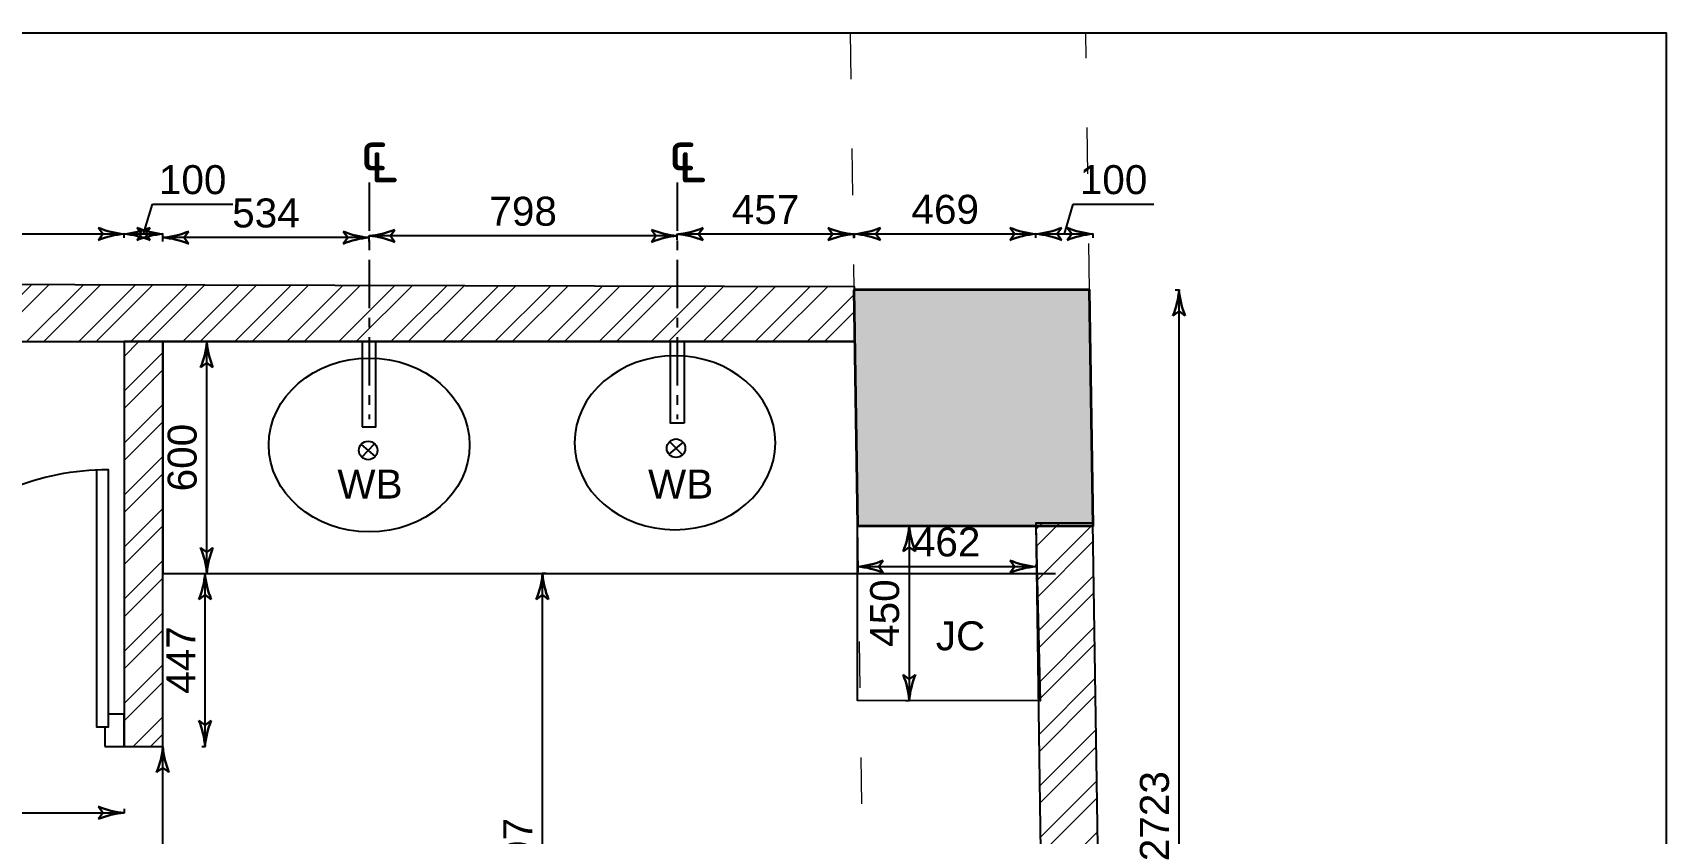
# Model space of a CAD drawing. Header units: millimetres. Extents: x 68727 to 319899, y -4876 to 265722.
# Drawn here: x 191047 to 195276, y 29303 to 31375 of the extents above; entities that cross this region are included whole.
import ezdxf

# ---------------------------------------------------------------- set-up
doc = ezdxf.new("R2010")
doc.units = ezdxf.units.MM
for name, pattern in [('ACAD_ISO03W100', [30, 12, -18]), ('CENTER', [2, 1.25, -0.25, 0.25, -0.25]), ('HIDDEN', [9.525, 6.35, -3.175])]:
    doc.linetypes.add(name, pattern=pattern)
for name, color, linetype in [('CLINE', 5, 'CENTER'), ('Dimensions', 172, 'Continuous'), ('Door', 23, 'Continuous'), ('FURNITURE', 24, 'Continuous'), ('POLY', 6, 'Continuous'), ('TEXT', 2, 'Continuous'), ('TEXTS', 1, 'Continuous'), ('washroom walls', 5, 'Continuous')]:
    doc.layers.add(name, color=color, linetype=linetype)
for name, color, linetype, lineweight in [('HACH', 252, 'Continuous', 13), ('LS_DR_Plan Beam', 9, 'HIDDEN', 0), ('LS_DR_Wall', 7, 'Continuous', 35), ('wall', 5, 'Continuous', 30)]:
    doc.layers.add(name, color=color, linetype=linetype, lineweight=lineweight)
doc.styles.get("Standard").update_dxf_attribs({"font": 'arial.ttf'})
doc.dimstyles.new('SC-25', dxfattribs={"dimtxt": 75, "dimasz": 0.4, "dimexe": 1, "dimexo": 100, "dimgap": 25, "dimtad": 1, "dimdec": 0, "dimzin": 0, "dimdsep": 46, "dimtxsty": 'Standard', "dimblk1": 'A1', "dimblk2": 'A1', "dimsah": 1, "dimcen": 0.09, "dimdle": 3, "dimclrd": 1, "dimclre": 1, "dimclrt": 1, "dimadec": 0, "dimazin": 0, "dimtfac": 1, "dimtdec": 0, "dimtofl": 0, "dimtmove": 0, "dimatfit": 2, "dimldrblk": 'A1', "dimfxl": 10, "dimfxlon": 1, "dimtolj": 1, "dimtzin": 0, "dimarcsym": 0})
pattern_1 = [(45, (-34964.45, -41319.25), (-67.35192, 67.35192), []), (45, (-34919.55, -41319.25), (-67.35192, 67.35192), [])]

# ---------------------------------------------------------------- blocks, each defined once
blk = doc.blocks.new('D900')
for points in [[(0, 840), (0, 900), (100, 900), (100, 850), (60, 850), (60, 840)], [(0, 60), (0, 0), (100, 0), (100, 50), (60, 50), (60, 60)]]:
    blk.add_lwpolyline(points, close=True)
blk.add_lwpolyline([(60, 850, -0.414214), (860, 50), (60, 50), (60, 85), (859.2, 85)], format="xyb")
blk = doc.blocks.new('A1')
at = {"layer": 'wall', "color": 1}
for p, q in [((-138, 0), (-167, 40)), ((-167, -40), (-138, 0))]:
    blk.add_line(p, q, dxfattribs=at)
for centre, start, end in [((53, 586), 248, 264.8035), ((53, -586), 95.1965, 112)]:
    blk.add_arc(centre, 589, start, end, dxfattribs=at)
blk = doc.blocks.new('*D377')
at = {"color": 1, "lineweight": -2, "transparency": 16777216}
for p, q in [((191384.1, 29528.2), (191385.1, 29528.2)), ((191384.1, 28478.6), (191384.1, 29527.8)), ((191374.1, 28478.2), (191385.1, 28478.2))]:
    blk.add_line(p, q, dxfattribs=at)
at = {"layer": 'Defpoints', "color": 0, "transparency": 16777216}
for p in [(191284.1, 29528.2), (191384.1, 29528.2), (191147, 28478.2)]:
    blk.add_point(p, dxfattribs=at)
at = {"color": 1, "lineweight": -2, "transparency": 16777216, "xscale": 0.4, "yscale": 0.4, "zscale": 0.4}
for p, rotation in [((191384.1, 29528.2), 90), ((191384.1, 28478.2), 270)]:
    blk.add_blockref('A1', p, dxfattribs=dict(at, rotation=rotation))
at = {"color": 1, "transparency": 16777216, "insert": (191320.8, 29003.2), "char_height": 75, "attachment_point": 5, "rotation": 90}
blk.add_mtext('\\A1;1050', dxfattribs=at)
blk = doc.blocks.new('*D386')
at = {"color": 1, "lineweight": -2, "transparency": 16777216}
for p, q in [((191487.9, 30575.6), (191498.9, 30575.6)), ((191497.9, 29976), (191497.9, 30575.2)), ((191487.9, 29975.6), (191498.9, 29975.6))]:
    blk.add_line(p, q, dxfattribs=at)
at = {"layer": 'Defpoints', "color": 0, "transparency": 16777216}
for p in [(191384.1, 30575.6), (191497.9, 30575.6), (191384.1, 29975.6)]:
    blk.add_point(p, dxfattribs=at)
at = {"color": 1, "lineweight": -2, "transparency": 16777216, "xscale": 0.4, "yscale": 0.4, "zscale": 0.4}
for p, rotation in [((191497.9, 30575.6), 90), ((191497.9, 29975.6), 270)]:
    blk.add_blockref('A1', p, dxfattribs=dict(at, rotation=rotation))
at = {"color": 1, "transparency": 16777216, "insert": (191434.6, 30275.6), "char_height": 75, "attachment_point": 5, "rotation": 90}
blk.add_mtext('\\A1;600', dxfattribs=at)
blk = doc.blocks.new('*D387')
at = {"color": 1, "lineweight": -2, "transparency": 16777216}
for p, q in [((189812.6, 30844.2), (189812.6, 30855.2)), ((189813, 30854.2), (191283.7, 30854.2)), ((191284.1, 30844.2), (191284.1, 30855.2))]:
    blk.add_line(p, q, dxfattribs=at)
at = {"layer": 'Defpoints', "color": 0, "transparency": 16777216}
for p in [(191284.1, 30854.2), (189812.6, 30575.6), (191284.1, 30575.6)]:
    blk.add_point(p, dxfattribs=at)
at = {"color": 1, "lineweight": -2, "transparency": 16777216, "xscale": 0.4, "yscale": 0.4, "zscale": 0.4, "rotation": 180}
blk.add_blockref('A1', (189812.6, 30854.2), dxfattribs=at)
at = {"color": 1, "lineweight": -2, "transparency": 16777216, "xscale": 0.4, "yscale": 0.4, "zscale": 0.4}
blk.add_blockref('A1', (191284.1, 30854.2), dxfattribs=at)
at = {"color": 1, "transparency": 16777216, "insert": (190548.4, 30916.8), "char_height": 75, "attachment_point": 5}
blk.add_mtext('\\A1;1472', dxfattribs=at)
blk = doc.blocks.new('*D388')
at = {"color": 1, "lineweight": -2, "transparency": 16777216}
for p, q in [((191334.1, 30854.2), (191357.2, 30931)), ((191357.2, 30931), (191565.5, 30931)), ((191284.1, 30844.2), (191284.1, 30855.2)), ((191284.5, 30854.2), (191383.7, 30854.2)), ((191384.1, 30844.2), (191384.1, 30855.2))]:
    blk.add_line(p, q, dxfattribs=at)
at = {"layer": 'Defpoints', "color": 0, "transparency": 16777216}
for p in [(191384.1, 30854.2), (191284.1, 30575.6), (191384.1, 30575.6)]:
    blk.add_point(p, dxfattribs=at)
at = {"color": 1, "lineweight": -2, "transparency": 16777216, "xscale": 0.4, "yscale": 0.4, "zscale": 0.4, "rotation": 180}
blk.add_blockref('A1', (191284.1, 30854.2), dxfattribs=at)
at = {"color": 1, "lineweight": -2, "transparency": 16777216, "xscale": 0.4, "yscale": 0.4, "zscale": 0.4}
blk.add_blockref('A1', (191384.1, 30854.2), dxfattribs=at)
at = {"color": 1, "transparency": 16777216, "insert": (191461.3, 30994.2), "char_height": 75, "attachment_point": 5}
blk.add_mtext('\\A1;100', dxfattribs=at)
blk = doc.blocks.new('*D389')
at = {"color": 1, "lineweight": -2, "transparency": 16777216}
for p, q in [((193175, 30844.2), (193175, 30855.2)), ((193175.4, 30854.2), (193643.6, 30854.2)), ((193644, 30844.2), (193644, 30855.2))]:
    blk.add_line(p, q, dxfattribs=at)
at = {"layer": 'Defpoints', "color": 0, "transparency": 16777216}
for p in [(193644, 30854.2), (193175, 30575.6), (193644, 30099.4)]:
    blk.add_point(p, dxfattribs=at)
at = {"color": 1, "lineweight": -2, "transparency": 16777216, "xscale": 0.4, "yscale": 0.4, "zscale": 0.4, "rotation": 180}
blk.add_blockref('A1', (193175, 30854.2), dxfattribs=at)
at = {"color": 1, "lineweight": -2, "transparency": 16777216, "xscale": 0.4, "yscale": 0.4, "zscale": 0.4}
blk.add_blockref('A1', (193644, 30854.2), dxfattribs=at)
at = {"color": 1, "transparency": 16777216, "insert": (193409.5, 30917.5), "char_height": 75, "attachment_point": 5}
blk.add_mtext('\\A1;469', dxfattribs=at)
blk = doc.blocks.new('*D390')
at = {"color": 1, "lineweight": -2, "transparency": 16777216}
for p, q in [((193718.1, 30854.2), (193741.1, 30931)), ((193741.1, 30931), (193949.5, 30931)), ((193644, 30844.2), (193644, 30855.2)), ((193644.4, 30854.2), (193791.7, 30854.2)), ((193792.1, 30844.2), (193792.1, 30855.2))]:
    blk.add_line(p, q, dxfattribs=at)
at = {"layer": 'Defpoints', "color": 0, "transparency": 16777216}
for p in [(193792.1, 30854.2), (193644, 30099.4), (193792.1, 30099.4)]:
    blk.add_point(p, dxfattribs=at)
at = {"color": 1, "lineweight": -2, "transparency": 16777216, "xscale": 0.4, "yscale": 0.4, "zscale": 0.4, "rotation": 180}
blk.add_blockref('A1', (193644, 30854.2), dxfattribs=at)
at = {"color": 1, "lineweight": -2, "transparency": 16777216, "xscale": 0.4, "yscale": 0.4, "zscale": 0.4}
blk.add_blockref('A1', (193792.1, 30854.2), dxfattribs=at)
at = {"color": 1, "transparency": 16777216, "insert": (193845.3, 30994.2), "char_height": 75, "attachment_point": 5}
blk.add_mtext('\\A1;100', dxfattribs=at)
blk = doc.blocks.new('*D394')
at = {"color": 1, "lineweight": -2, "transparency": 16777216}
for p, q in [((192376.8, 29975.6), (192365.8, 29975.6)), ((192366.8, 28478.6), (192366.8, 29975.2)), ((192376.8, 28478.2), (192365.8, 28478.2))]:
    blk.add_line(p, q, dxfattribs=at)
at = {"layer": 'Defpoints', "color": 0, "transparency": 16777216}
for p in [(192366.8, 29975.6), (192873.7, 29975.6), (192873.7, 28478.2)]:
    blk.add_point(p, dxfattribs=at)
at = {"color": 1, "lineweight": -2, "transparency": 16777216, "xscale": 0.4, "yscale": 0.4, "zscale": 0.4}
for p, rotation in [((192366.8, 29975.6), 90), ((192366.8, 28478.2), 270)]:
    blk.add_blockref('A1', p, dxfattribs=dict(at, rotation=rotation))
at = {"color": 1, "transparency": 16777216, "insert": (192303.6, 29226.9), "char_height": 75, "attachment_point": 5, "rotation": 90}
blk.add_mtext('\\A1;1497', dxfattribs=at)
blk = doc.blocks.new('*D408')
at = {"layer": 'Defpoints', "color": 0, "transparency": 16777216}
for p in [(190534.1, 29569.8), (191284.1, 29569.8), (191284.1, 29356.6)]:
    blk.add_point(p, dxfattribs=at)
at = {"layer": 'Dimensions', "color": 1, "lineweight": -2, "transparency": 16777216}
for p, q in [((190534.1, 29366.6), (190534.1, 29355.6)), ((190534.5, 29356.6), (191283.7, 29356.6)), ((191284.1, 29366.6), (191284.1, 29355.6))]:
    blk.add_line(p, q, dxfattribs=at)
at = {"layer": 'Dimensions', "color": 1, "lineweight": -2, "transparency": 16777216, "xscale": 0.4, "yscale": 0.4, "zscale": 0.4, "rotation": 180}
blk.add_blockref('A1', (190534.1, 29356.6), dxfattribs=at)
at = {"layer": 'Dimensions', "color": 1, "lineweight": -2, "transparency": 16777216, "xscale": 0.4, "yscale": 0.4, "zscale": 0.4}
blk.add_blockref('A1', (191284.1, 29356.6), dxfattribs=at)
at = {"layer": 'Dimensions', "color": 1, "transparency": 16777216, "insert": (190909.1, 29419.9), "char_height": 75, "attachment_point": 5}
blk.add_mtext('\\A1;750', dxfattribs=at)
blk = doc.blocks.new('*D568')
at = {"layer": 'Defpoints', "color": 0, "transparency": 16777216}
for p in [(193182.1, 30099.4), (193644.1, 30098.7), (193644.1, 29993.5)]:
    blk.add_point(p, dxfattribs=at)
at = {"layer": 'Dimensions', "color": 1, "lineweight": -2, "transparency": 16777216}
for p, q in [((193182.1, 29999.4), (193182.1, 29992.5)), ((193182.5, 29993.5), (193643.7, 29993.5)), ((193644.1, 29998.7), (193644.1, 29992.5))]:
    blk.add_line(p, q, dxfattribs=at)
at = {"layer": 'Dimensions', "color": 1, "lineweight": -2, "transparency": 16777216, "xscale": 0.4, "yscale": 0.4, "zscale": 0.4, "rotation": 180}
blk.add_blockref('A1', (193182.1, 29993.5), dxfattribs=at)
at = {"layer": 'Dimensions', "color": 1, "lineweight": -2, "transparency": 16777216, "xscale": 0.4, "yscale": 0.4, "zscale": 0.4}
blk.add_blockref('A1', (193644.1, 29993.5), dxfattribs=at)
at = {"layer": 'Dimensions', "color": 1, "transparency": 16777216, "insert": (193413.1, 30056.8), "char_height": 75, "attachment_point": 5}
blk.add_mtext('\\A1;462', dxfattribs=at)
blk = doc.blocks.new('*D571')
at = {"layer": 'Defpoints', "color": 0, "transparency": 16777216}
for p in [(193783.1, 30709.4), (194014.8, 30709.4), (193824, 27986.1)]:
    blk.add_point(p, dxfattribs=at)
at = {"layer": 'Dimensions', "color": 1, "lineweight": -2, "transparency": 16777216}
for p, q in [((194004.8, 30709.4), (194015.8, 30709.4)), ((194014.8, 27986.5), (194014.8, 30709)), ((194004.8, 27986.1), (194015.8, 27986.1))]:
    blk.add_line(p, q, dxfattribs=at)
at = {"layer": 'Dimensions', "color": 1, "lineweight": -2, "transparency": 16777216, "xscale": 0.4, "yscale": 0.4, "zscale": 0.4}
for p, rotation in [((194014.8, 30709.4), 90), ((194014.8, 27986.1), 270)]:
    blk.add_blockref('A1', p, dxfattribs=dict(at, rotation=rotation))
at = {"layer": 'Dimensions', "color": 1, "transparency": 16777216, "insert": (193951.5, 29347.8), "char_height": 75, "attachment_point": 5, "rotation": 90}
blk.add_mtext('\\A1;2723', dxfattribs=at)
blk = doc.blocks.new('*D572')
at = {"layer": 'Defpoints', "color": 0, "transparency": 16777216}
for p in [(192715.9, 30853.7), (192715.9, 30718.7), (193173, 30709.4)]:
    blk.add_point(p, dxfattribs=at)
at = {"layer": 'Dimensions', "color": 1, "lineweight": -2, "transparency": 16777216}
for p, q in [((192715.9, 30843.7), (192715.9, 30854.7)), ((193172.6, 30853.7), (192716.3, 30853.7)), ((193173, 30843.7), (193173, 30854.7))]:
    blk.add_line(p, q, dxfattribs=at)
at = {"layer": 'Dimensions', "color": 1, "lineweight": -2, "transparency": 16777216, "xscale": 0.4, "yscale": 0.4, "zscale": 0.4, "rotation": 180}
blk.add_blockref('A1', (192715.9, 30853.7), dxfattribs=at)
at = {"layer": 'Dimensions', "color": 1, "lineweight": -2, "transparency": 16777216, "xscale": 0.4, "yscale": 0.4, "zscale": 0.4}
blk.add_blockref('A1', (193173, 30853.7), dxfattribs=at)
at = {"layer": 'Dimensions', "color": 1, "transparency": 16777216, "insert": (192944.5, 30916.8), "char_height": 75, "attachment_point": 5}
blk.add_mtext('\\A1;457', dxfattribs=at)
blk = doc.blocks.new('*D573')
at = {"layer": 'Defpoints', "color": 0, "transparency": 16777216}
for p in [(191917.9, 30849.2), (191917.9, 30718.7), (192715.9, 30718.7)]:
    blk.add_point(p, dxfattribs=at)
at = {"layer": 'Dimensions', "color": 1, "lineweight": -2, "transparency": 16777216}
for p, q in [((191917.9, 30839.2), (191917.9, 30850.2)), ((192715.5, 30849.2), (191918.3, 30849.2)), ((192715.9, 30839.2), (192715.9, 30850.2))]:
    blk.add_line(p, q, dxfattribs=at)
at = {"layer": 'Dimensions', "color": 1, "lineweight": -2, "transparency": 16777216, "xscale": 0.4, "yscale": 0.4, "zscale": 0.4, "rotation": 180}
blk.add_blockref('A1', (191917.9, 30849.2), dxfattribs=at)
at = {"layer": 'Dimensions', "color": 1, "lineweight": -2, "transparency": 16777216, "xscale": 0.4, "yscale": 0.4, "zscale": 0.4}
blk.add_blockref('A1', (192715.9, 30849.2), dxfattribs=at)
at = {"layer": 'Dimensions', "color": 1, "transparency": 16777216, "insert": (192316.9, 30912.5), "char_height": 75, "attachment_point": 5}
blk.add_mtext('\\A1;798', dxfattribs=at)
blk = doc.blocks.new('*D574')
at = {"layer": 'Defpoints', "color": 0, "transparency": 16777216}
for p in [(191384.1, 30844.7), (191917.9, 30720.6), (191384.1, 30575.6)]:
    blk.add_point(p, dxfattribs=at)
at = {"layer": 'Dimensions', "color": 1, "lineweight": -2, "transparency": 16777216}
for p, q in [((191384.1, 30834.7), (191384.1, 30845.7)), ((191917.5, 30844.7), (191384.5, 30844.7)), ((191917.9, 30834.7), (191917.9, 30845.7))]:
    blk.add_line(p, q, dxfattribs=at)
at = {"layer": 'Dimensions', "color": 1, "lineweight": -2, "transparency": 16777216, "xscale": 0.4, "yscale": 0.4, "zscale": 0.4, "rotation": 180}
blk.add_blockref('A1', (191384.1, 30844.7), dxfattribs=at)
at = {"layer": 'Dimensions', "color": 1, "lineweight": -2, "transparency": 16777216, "xscale": 0.4, "yscale": 0.4, "zscale": 0.4}
blk.add_blockref('A1', (191917.9, 30844.7), dxfattribs=at)
at = {"layer": 'Dimensions', "color": 1, "transparency": 16777216, "insert": (191651, 30908), "char_height": 75, "attachment_point": 5}
blk.add_mtext('\\A1;534', dxfattribs=at)
blk = doc.blocks.new('*D575')
at = {"layer": 'Defpoints', "color": 0, "transparency": 16777216}
for p in [(191385.1, 29975.6), (191493.4, 29975.6), (191385.1, 29528.2)]:
    blk.add_point(p, dxfattribs=at)
at = {"layer": 'Dimensions', "color": 1, "lineweight": -2, "transparency": 16777216}
for p, q in [((191485.1, 29975.6), (191494.4, 29975.6)), ((191493.4, 29528.6), (191493.4, 29975.2)), ((191485.1, 29528.2), (191494.4, 29528.2))]:
    blk.add_line(p, q, dxfattribs=at)
at = {"layer": 'Dimensions', "color": 1, "lineweight": -2, "transparency": 16777216, "xscale": 0.4, "yscale": 0.4, "zscale": 0.4}
for p, rotation in [((191493.4, 29975.6), 90), ((191493.4, 29528.2), 270)]:
    blk.add_blockref('A1', p, dxfattribs=dict(at, rotation=rotation))
at = {"layer": 'Dimensions', "color": 1, "transparency": 16777216, "insert": (191430.9, 29751.9), "char_height": 75, "attachment_point": 5, "rotation": 90}
blk.add_mtext('\\A1;447', dxfattribs=at)
blk = doc.blocks.new('*D830')
at = {"layer": 'Defpoints', "color": 0, "transparency": 16777216}
for p in [(193182.1, 30099.4), (193182.1, 29646.9), (193316.4, 29646.9)]:
    blk.add_point(p, dxfattribs=at)
at = {"layer": 'POLY', "color": 1, "lineweight": -2, "transparency": 16777216}
for p, q in [((193306.4, 30099.4), (193317.4, 30099.4)), ((193316.4, 30099), (193316.4, 29647.3)), ((193306.4, 29646.9), (193317.4, 29646.9))]:
    blk.add_line(p, q, dxfattribs=at)
at = {"layer": 'POLY', "color": 1, "lineweight": -2, "transparency": 16777216, "xscale": 0.4, "yscale": 0.4, "zscale": 0.4}
for p, rotation in [((193316.4, 30099.4), 90), ((193316.4, 29646.9), 270)]:
    blk.add_blockref('A1', p, dxfattribs=dict(at, rotation=rotation))
at = {"layer": 'POLY', "color": 1, "transparency": 16777216, "insert": (193253.1, 29873.2), "char_height": 75, "attachment_point": 5, "rotation": 90}
blk.add_mtext('\\A1;450', dxfattribs=at)

msp = doc.modelspace()

# ---------------------------------------------------------------- hatches: boundary and pattern name
at = {"layer": 'HACH'}
h = msp.add_hatch(dxfattribs=at)
h.set_pattern_fill('ANSI32', color=256, scale=10)
h.set_pattern_definition(pattern_1)
h.paths.add_polyline_path([(193173, 30709.4), (193172.9, 30717.6), (192715.9, 30718.7), (192715.9, 30575.6), (193175, 30575.6)])
h.paths.add_polyline_path([(192715.9, 30718.7), (191917.9, 30720.6), (191917.9, 30575.6), (192715.9, 30575.6)])
h.paths.add_polyline_path([(191917.9, 30720.6), (189810.4, 30725.6), (189812.6, 30575.6), (191917.9, 30575.6)])
h = msp.add_hatch(color=256, dxfattribs=at)
h.dxf.hatch_style = 1
h.paths.add_polyline_path([(193792.1, 30099.4), (193783.1, 30709.4), (193173, 30709.4), (193182.1, 30099.4)])
h = msp.add_hatch(dxfattribs=at)
h.set_pattern_fill('ANSI32', color=256, scale=10)
h.paths.add_polyline_path([(191384.1, 30575.6), (191284.1, 30575.6), (191284.1, 29528.2), (191384.1, 29528.2)])
h.paths.add_polyline_path([(190534.1, 29625.6), (189656.7, 29625.6), (189658.2, 29528.2), (190534.1, 29528.2)])
h.paths.add_polyline_path([(189680.4, 27928.2), (191047, 27928.2), (191047, 27828.2), (189680.4, 27828.2)])
h.paths.add_polyline_path([(189709, 26202.9), (191147, 26202.9), (191147, 26102.9), (189709, 26102.9)])
edge = h.paths.add_edge_path()
edge.add_line((191047, 25402.9), (191047, 24777.9))
edge.add_line((191047, 24777.9), (191147, 24777.9))
edge.add_line((191147, 24777.9), (191147, 25402.9))
h = msp.add_hatch(dxfattribs=at)
h.set_pattern_fill('ANSI32', color=256, scale=10)
h.set_pattern_definition(pattern_1)
h.paths.add_polyline_path([(193792, 30106.1), (193643.9, 30106.1), (193674, 27986.1), (193824, 27986.1)])
h.paths.add_polyline_path([(193722.7, 26986.2), (193864.1, 26986.2), (193864.1, 25254.1), (193722.7, 25254.1)])

# ---------------------------------------------------------------- linework, layer by layer
msp.add_lwpolyline([(187785.9, 31374.9), (195276.2, 31374.9), (195276.2, 23301), (187785.9, 23301)], close=True)
at = {"layer": 'CLINE', "ltscale": 100}
for p, q in [((191917.9, 30987.3), (191917.9, 30375.3)), ((192715.9, 30987.3), (192715.9, 30375.3))]:
    msp.add_line(p, q, dxfattribs=at)
at = {"layer": 'FURNITURE'}
msp.add_lwpolyline([(193182.1, 30099.4), (193644.1, 30098.7), (193655.4, 29646.2), (193182.1, 29646.9)], close=True, dxfattribs=at)
at = {"layer": 'LS_DR_Plan Beam', "linetype": 'ACAD_ISO03W100', "ltscale": 10, "transparency": 33554508}
for p, q in [((193163.1, 31374.9), (193173, 30709.4)), ((193783.1, 30709.4), (193773.2, 31374.9)), ((193182.1, 30099.4), (193254.1, 25247.4)), ((193864.2, 25247.4), (193792.1, 30099.4))]:
    msp.add_line(p, q, dxfattribs=at)
at = {"layer": 'LS_DR_Wall', "ltscale": 0.25}
msp.add_lwpolyline([(193173, 30709.4), (193182.1, 30099.4), (193792.1, 30099.4), (193783.1, 30709.4), (193173, 30709.4)], dxfattribs=at)
at = {"layer": 'washroom walls', "color": 251}
for p, q in [((191897.2, 30309.6), (191933.7, 30278.7)), ((191899.1, 30276.6), (191932.2, 30311.3)), ((192730.9, 30315.3), (192694.4, 30284.5)), ((192729, 30282.3), (192695.9, 30317.1))]:
    msp.add_line(p, q, dxfattribs=at)
at = {"layer": 'washroom walls'}
for points in [[(193175, 30575.6), (193175, 30717.6), (189810.4, 30725.6)], [(189810.4, 30725.6), (189812.6, 30575.6), (193175, 30575.6)]]:
    msp.add_lwpolyline(points, dxfattribs=at)
for points in [[(191384.1, 30575.6), (191284.1, 30575.6), (191284.1, 29528.2), (191384.1, 29528.2)], [(193792, 30106.1), (193643.9, 30106.1), (193674, 27986.1), (193824, 27986.1)]]:
    msp.add_lwpolyline(points, close=True, dxfattribs=at)
at = {"layer": 'washroom walls', "color": 251}
msp.add_lwpolyline([(193175, 30575.6), (191384.1, 30575.6), (191384.1, 29975.6), (193694.7, 29975.6)], dxfattribs=at)
for points in [[(191900.4, 30354.9), (191935.2, 30354.9), (191935.4, 30575.6), (191900.5, 30575.6)], [(192733.5, 30364.4), (192698.6, 30364.4), (192698.5, 30575.6), (192733.4, 30575.6)]]:
    msp.add_lwpolyline(points, close=True, dxfattribs=at)
for centre in [(192712.6, 30299.8), (191915.6, 30294.1)]:
    msp.add_circle(centre, 24, dxfattribs=at)
at = {"layer": 'washroom walls', "color": 251, "extrusion": (0, 0, -1)}
msp.add_ellipse((192709.8, 30313.9), major_axis=(-260, 0), ratio=0.865385, start_param=-3.141592653589793, end_param=3.141592653589793, dxfattribs=at)
at = {"layer": 'washroom walls', "color": 251}
msp.add_ellipse((191918.4, 30308.2), major_axis=(260, 0), ratio=0.865385, start_param=-3.141592653589793, end_param=3.141592653589793, dxfattribs=at)

# ---------------------------------------------------------------- block references
at = {"layer": 'Door', "xscale": 0.8333333333333185, "yscale": 0.8333333333333185, "zscale": 0.8333333333333185, "rotation": 90}
msp.add_blockref('D900', (191284.1, 29528.2), dxfattribs=at)

# ---------------------------------------------------------------- texts
at = {"layer": 'TEXT', "color": 3, "char_height": 75, "attachment_point": 1}
for s, insert in [('\\pxi-3,l4,qc,t4;WB', (191416.6, 30244.6)), ('\\pxi-3,l4,qc,t4;WB', (192220.8, 30244.6)), ('\\pxi-3,l4,qc,t4;JC', (192945.4, 29852))]:
    msp.add_mtext_dynamic_manual_height_columns(s, width=932.407, gutter_width=12.5, heights=[0], dxfattribs=dict(at, insert=insert))
at = {"layer": 'TEXTS', "color": 7, "linetype": 'Continuous', "lineweight": 25, "char_height": 120, "width": 99.645, "attachment_point": 1, "rotation": 360}
for insert in [(191894.7, 31119.9), (192692.7, 31119.9)]:
    msp.add_mtext('{\\fISOCPEUR|b0|i0|c0|p34;\\C1;℄}', dxfattribs=dict(at, insert=insert))

# ---------------------------------------------------------------- dimensions: what is measured, and where the dimension line sits
for base, p1, p2, picture, middle in [((191384.1, 30854.2), (191284.1, 30575.6), (191384.1, 30575.6), '*D388', (191382.2, 30994.2)), ((193644, 30854.2), (193175, 30575.6), (193644, 30099.4), '*D389', (193409.5, 30917.5))]:
    dim = msp.add_linear_dim(base=base, p1=p1, p2=p2, dimstyle='SC-25', override={"dimtmove": 1})
    dim.commit()
    dim.dimension.update_dxf_attribs({"geometry": picture, "text_midpoint": middle})
dim = msp.add_linear_dim(base=(193792.1, 30854.2), p1=(193644, 30099.4), p2=(193792.1, 30099.4), text='100', dimstyle='SC-25', override={"dimtmove": 1})
dim.commit()
dim.dimension.update_dxf_attribs({"geometry": '*D390', "text_midpoint": (193766.1, 30994.2)})
dim = msp.add_linear_dim(base=(191284.1141, 30854.1613), p1=(189812.6101, 30575.6241), p2=(191284.1141, 30575.6241), dimstyle='SC-25')
dim.commit()
dim.dimension.update_dxf_attribs({"geometry": '*D387', "text_midpoint": (190548.3621, 30916.8148)})
for base, p1, p2, picture, middle in [((191497.9, 30575.6), (191384.1, 29975.6), (191384.1, 30575.6), '*D386', (191434.6, 30275.6)), ((192366.8, 29975.6), (192873.7, 28478.2), (192873.7, 29975.6), '*D394', (192303.6, 29226.9)), ((191384.1, 29528.2), (191147, 28478.2), (191284.1, 29528.2), '*D377', (191320.8, 29003.2))]:
    dim = msp.add_linear_dim(base=base, p1=p1, p2=p2, angle=90, dimstyle='SC-25')
    dim.commit()
    dim.dimension.update_dxf_attribs({"geometry": picture, "text_midpoint": middle})
at = {"layer": 'Dimensions'}
for base, p1, p2, picture, middle in [((191384.1, 30844.7), (191917.9, 30720.6), (191384.1, 30575.6), '*D574', (191651, 30908)), ((191917.9, 30849.2), (192715.9, 30718.7), (191917.9, 30718.7), '*D573', (192316.9, 30912.5)), ((192715.9, 30853.7), (193173, 30709.4), (192715.9, 30718.7), '*D572', (192944.5, 30916.8)), ((193644.1, 29993.5), (193182.1, 30099.4), (193644.1, 30098.7), '*D568', (193413.1, 30056.8)), ((191284.1, 29356.6), (190534.1, 29569.8), (191284.1, 29569.8), '*D408', (190909.1, 29419.9))]:
    dim = msp.add_linear_dim(base=base, p1=p1, p2=p2, dimstyle='SC-25', dxfattribs=at)
    dim.commit()
    dim.dimension.update_dxf_attribs({"geometry": picture, "text_midpoint": middle})
dim = msp.add_linear_dim(base=(194014.8, 30709.4), p1=(193824, 27986.1), p2=(193783.1, 30709.4), angle=90, dimstyle='SC-25', override={"dimtmove": 1}, dxfattribs=at)
dim.commit()
dim.dimension.update_dxf_attribs({"geometry": '*D571', "text_midpoint": (193951.5, 29347.8)})
dim = msp.add_linear_dim(base=(191493.4, 29975.6), p1=(191385.1, 29528.2), p2=(191385.1, 29975.6), angle=90, dimstyle='SC-25', dxfattribs=at)
dim.commit()
dim.dimension.update_dxf_attribs({"geometry": '*D575', "text_midpoint": (191430.9, 29751.9)})
at = {"layer": 'POLY'}
dim = msp.add_linear_dim(base=(193316.4, 29646.9), p1=(193182.1, 30099.4), p2=(193182.1, 29646.9), angle=90, text='450', dimstyle='SC-25', dxfattribs=at)
dim.commit()
dim.dimension.update_dxf_attribs({"geometry": '*D830', "text_midpoint": (193253.1, 29873.2)})

doc.saveas('drawing.dxf')
